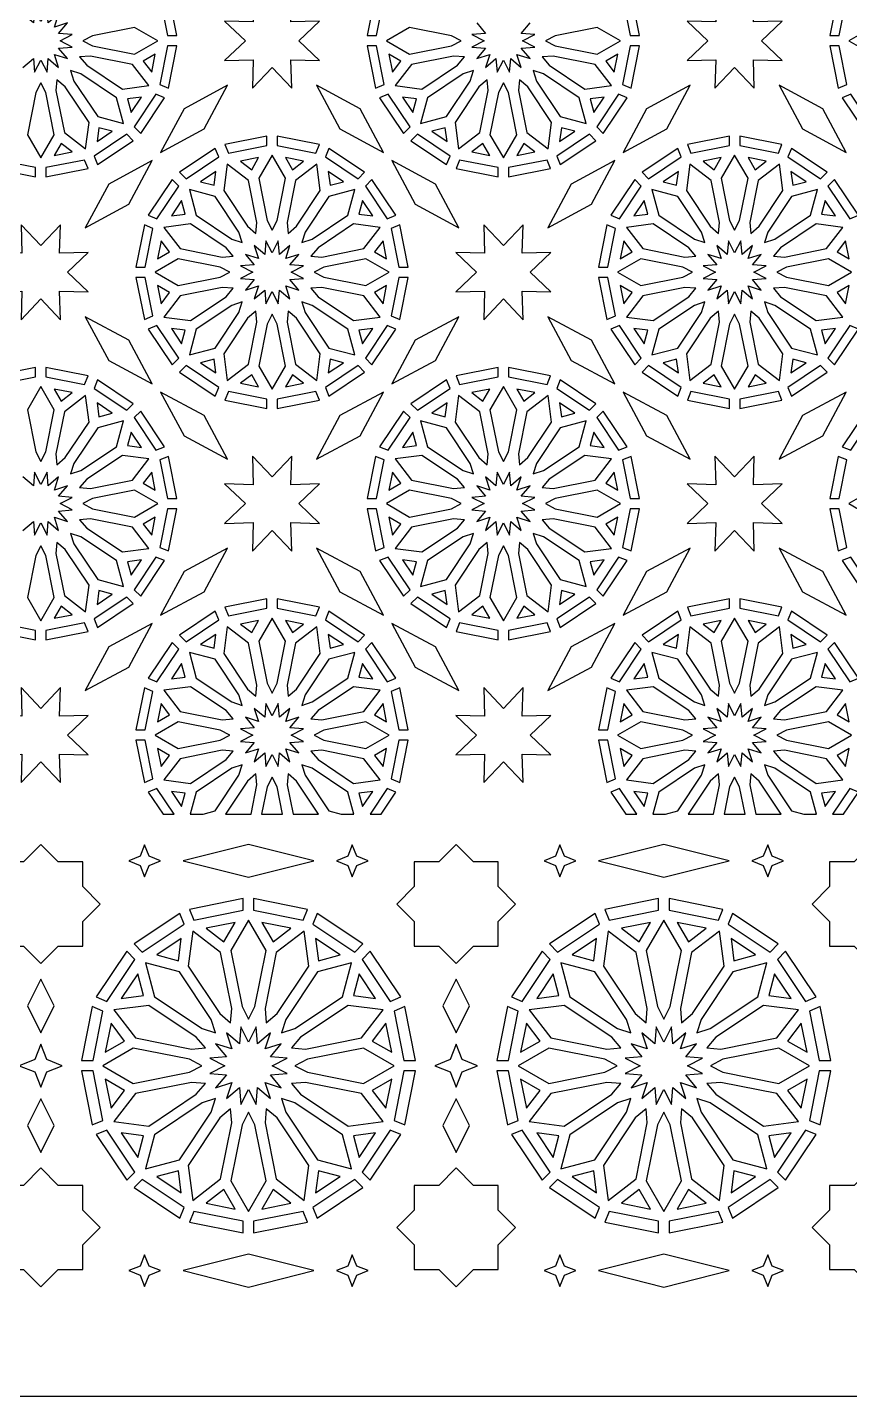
# Model space of a CAD drawing. Header units: millimetres. Extents: x 5 to 1085, y 1055 to 2435.
# Drawn here: x 541 to 789.9, y 1054.8 to 1469 of the extents above; entities that cross this region are included whole.
import ezdxf

# ---------------------------------------------------------------- set-up
doc = ezdxf.new("R2010")
doc.units = ezdxf.units.MM
doc.layers.add('CUT', color=1, linetype='CONTINUOUS')

msp = doc.modelspace()

# ---------------------------------------------------------------- linework, layer by layer
at = {"layer": 'CUT'}
for points in [[(1085.16, 2434.99), (1085.16, 1054.84), (5.01, 1054.84), (5.01, 2434.99)], [(586.276, 1466.49), (583.742, 1479.223), (581.143, 1478.145), (583.461, 1466.49)], [(621.036, 1450.548), (620.803, 1459.197), (629.452, 1458.964), (623.171, 1464.915), (629.452, 1470.866), (620.803, 1470.633), (621.036, 1479.282), (615.085, 1473.001), (609.134, 1479.282), (609.367, 1470.633), (600.718, 1470.866), (606.999, 1464.915), (600.718, 1458.964), (609.367, 1459.197), (609.134, 1450.548), (615.085, 1456.829)], [(646.709, 1466.49), (649.027, 1478.145), (646.428, 1479.223), (643.894, 1466.49)], [(726.276, 1466.49), (723.742, 1479.223), (721.143, 1478.145), (723.461, 1466.49)], [(761.036, 1450.548), (760.803, 1459.197), (769.452, 1458.964), (763.171, 1464.915), (769.452, 1470.866), (760.803, 1470.633), (761.036, 1479.282), (755.085, 1473.001), (749.134, 1479.282), (749.367, 1470.633), (740.718, 1470.866), (746.999, 1464.915), (740.718, 1458.964), (749.367, 1459.197), (749.134, 1450.548), (755.085, 1456.829)], [(786.709, 1466.49), (789.027, 1478.145), (786.428, 1479.223), (783.894, 1466.49)], [(557.816, 1464.915), (560.773, 1463.401), (573.485, 1460.872), (580.489, 1464.915), (573.485, 1468.958), (560.773, 1466.429)], [(672.354, 1464.915), (669.397, 1466.429), (656.685, 1468.958), (649.681, 1464.915), (656.685, 1460.872), (669.397, 1463.401)], [(697.816, 1464.915), (700.773, 1463.401), (713.485, 1460.872), (720.489, 1464.915), (713.485, 1468.958), (700.773, 1466.429)], [(812.354, 1464.915), (809.397, 1466.429), (796.685, 1468.958), (789.681, 1464.915), (796.685, 1460.872), (809.397, 1463.401)], [(583.742, 1450.607), (586.276, 1463.34), (583.461, 1463.34), (581.143, 1451.685)], [(649.027, 1451.685), (646.709, 1463.34), (643.894, 1463.34), (646.428, 1450.607)], [(723.742, 1450.607), (726.276, 1463.34), (723.461, 1463.34), (721.143, 1451.685)], [(789.027, 1451.685), (786.709, 1463.34), (783.894, 1463.34), (786.428, 1450.607)], [(558.998, 1457.513), (569.776, 1450.311), (577.793, 1451.366), (572.871, 1457.782), (560.158, 1460.311), (556.847, 1460.043)], [(579.754, 1460.853), (576.103, 1458.745), (578.67, 1455.4)], [(651.5, 1455.4), (654.067, 1458.745), (650.416, 1460.853)], [(673.323, 1460.043), (670.012, 1460.311), (657.299, 1457.782), (652.377, 1451.366), (660.394, 1450.311), (671.172, 1457.513)], [(698.998, 1457.513), (709.776, 1450.311), (717.793, 1451.366), (712.871, 1457.782), (700.158, 1460.311), (696.847, 1460.043)], [(719.754, 1460.853), (716.103, 1458.745), (718.67, 1455.4)], [(554.087, 1455.913), (555.107, 1452.751), (562.308, 1441.974), (570.119, 1439.881), (568.026, 1447.692), (557.249, 1454.893)], [(676.083, 1455.913), (672.921, 1454.893), (662.144, 1447.692), (660.051, 1439.881), (667.862, 1441.974), (675.063, 1452.751)], [(694.087, 1455.913), (695.107, 1452.751), (702.308, 1441.974), (710.119, 1439.881), (708.026, 1447.692), (697.249, 1454.893)], [(543.571, 1449.227), (541.042, 1436.515), (545.085, 1429.511), (549.128, 1436.515), (546.599, 1449.227), (545.085, 1452.184)], [(549.957, 1453.153), (549.689, 1449.842), (552.218, 1437.129), (558.634, 1432.207), (559.689, 1440.224), (552.487, 1451.002)], [(594.529, 1438.266), (601.634, 1451.464), (588.436, 1444.359), (581.331, 1431.161)], [(641.734, 1444.359), (628.536, 1451.464), (635.641, 1438.266), (648.839, 1431.161)], [(680.213, 1453.153), (677.683, 1451.002), (670.481, 1440.224), (671.536, 1432.207), (677.952, 1437.129), (680.481, 1449.842)], [(685.085, 1452.184), (683.571, 1449.227), (681.042, 1436.515), (685.085, 1429.511), (689.128, 1436.515), (686.599, 1449.227)], [(689.957, 1453.153), (689.689, 1449.842), (692.218, 1437.129), (698.634, 1432.207), (699.689, 1440.224), (692.487, 1451.002)], [(734.529, 1438.266), (741.634, 1451.464), (728.436, 1444.359), (721.331, 1431.161)], [(781.734, 1444.359), (768.536, 1451.464), (775.641, 1438.266), (788.839, 1431.161)], [(575.561, 1447.895), (571.381, 1447.345), (572.472, 1443.272)], [(575.324, 1436.903), (582.537, 1447.697), (579.937, 1448.774), (573.335, 1438.893)], [(647.633, 1447.697), (654.846, 1436.903), (656.835, 1438.893), (650.233, 1448.774)], [(657.698, 1443.272), (658.789, 1447.345), (654.609, 1447.895)], [(715.561, 1447.895), (711.381, 1447.345), (712.472, 1443.272)], [(715.324, 1436.903), (722.537, 1447.697), (719.937, 1448.774), (713.335, 1438.893)], [(787.633, 1447.697), (794.846, 1436.903), (796.835, 1438.893), (790.233, 1448.774)], [(566.728, 1437.528), (562.655, 1438.619), (562.105, 1434.439)], [(668.065, 1434.439), (667.515, 1438.619), (663.442, 1437.528)], [(706.728, 1437.528), (702.655, 1438.619), (702.105, 1434.439)], [(554.6, 1431.33), (551.255, 1433.897), (549.147, 1430.246)], [(562.303, 1427.463), (573.097, 1434.676), (571.107, 1436.665), (561.226, 1430.063)], [(601.855, 1430.973), (613.51, 1433.291), (613.51, 1436.106), (600.777, 1433.572)], [(616.66, 1433.291), (628.315, 1430.973), (629.393, 1433.572), (616.66, 1436.106)], [(657.073, 1434.676), (667.867, 1427.463), (668.944, 1430.063), (659.063, 1436.665)], [(681.023, 1430.246), (678.915, 1433.897), (675.57, 1431.33)], [(694.6, 1431.33), (691.255, 1433.897), (689.147, 1430.246)], [(702.303, 1427.463), (713.097, 1434.676), (711.107, 1436.665), (701.226, 1430.063)], [(741.855, 1430.973), (753.51, 1433.291), (753.51, 1436.106), (740.777, 1433.572)], [(756.66, 1433.291), (768.315, 1430.973), (769.393, 1433.572), (756.66, 1436.106)], [(543.51, 1426.539), (531.855, 1428.857), (530.777, 1426.258), (543.51, 1423.724)], [(546.66, 1423.724), (559.393, 1426.258), (558.315, 1428.857), (546.66, 1426.539)], [(589.063, 1423.165), (598.944, 1429.767), (597.867, 1432.367), (587.073, 1425.154)], [(608.915, 1425.933), (611.023, 1429.584), (605.57, 1428.5)], [(615.085, 1407.646), (616.599, 1410.603), (619.128, 1423.315), (615.085, 1430.319), (611.042, 1423.315), (613.571, 1410.603)], [(621.255, 1425.933), (624.6, 1428.5), (619.147, 1429.584)], [(643.097, 1425.154), (632.303, 1432.367), (631.226, 1429.767), (641.107, 1423.165)], [(670.777, 1426.258), (683.51, 1423.724), (683.51, 1426.539), (671.855, 1428.857)], [(686.66, 1423.724), (699.393, 1426.258), (698.315, 1428.857), (686.66, 1426.539)], [(729.063, 1423.165), (738.944, 1429.767), (737.867, 1432.367), (727.073, 1425.154)], [(748.915, 1425.933), (751.023, 1429.584), (745.57, 1428.5)], [(755.085, 1407.646), (756.599, 1410.603), (759.128, 1423.315), (755.085, 1430.319), (751.042, 1423.315), (753.571, 1410.603)], [(761.255, 1425.933), (764.6, 1428.5), (759.147, 1429.584)], [(783.097, 1425.154), (772.303, 1432.367), (771.226, 1429.767), (781.107, 1423.165)], [(565.641, 1421.564), (558.536, 1408.366), (571.734, 1415.471), (578.839, 1428.669)], [(593.442, 1422.302), (597.515, 1421.211), (598.065, 1425.391)], [(610.213, 1406.677), (610.481, 1409.988), (607.952, 1422.701), (601.536, 1427.623), (600.481, 1419.606), (607.683, 1408.828)], [(619.957, 1406.677), (622.487, 1408.828), (629.689, 1419.606), (628.634, 1427.623), (622.218, 1422.701), (619.689, 1409.988)], [(632.655, 1421.211), (636.728, 1422.302), (632.105, 1425.391)], [(658.436, 1415.471), (671.634, 1408.366), (664.529, 1421.564), (651.331, 1428.669)], [(705.641, 1421.564), (698.536, 1408.366), (711.734, 1415.471), (718.839, 1428.669)], [(733.442, 1422.302), (737.515, 1421.211), (738.065, 1425.391)], [(750.213, 1406.677), (750.481, 1409.988), (747.952, 1422.701), (741.536, 1427.623), (740.481, 1419.606), (747.683, 1408.828)], [(759.957, 1406.677), (762.487, 1408.828), (769.689, 1419.606), (768.634, 1427.623), (762.218, 1422.701), (759.689, 1409.988)], [(772.655, 1421.211), (776.728, 1422.302), (772.105, 1425.391)], [(580.233, 1411.056), (586.835, 1420.937), (584.846, 1422.927), (577.633, 1412.133)], [(652.537, 1412.133), (645.324, 1422.927), (643.335, 1420.937), (649.937, 1411.056)], [(720.233, 1411.056), (726.835, 1420.937), (724.846, 1422.927), (717.633, 1412.133)], [(792.537, 1412.133), (785.324, 1422.927), (783.335, 1420.937), (789.937, 1411.056)], [(584.609, 1411.935), (588.789, 1412.485), (587.698, 1416.558)], [(606.083, 1403.917), (605.063, 1407.079), (597.862, 1417.856), (590.051, 1419.949), (592.144, 1412.138), (602.921, 1404.937)], [(624.087, 1403.917), (627.249, 1404.937), (638.026, 1412.138), (640.119, 1419.949), (632.308, 1417.856), (625.107, 1407.079)], [(641.381, 1412.485), (645.561, 1411.935), (642.472, 1416.558)], [(724.609, 1411.935), (728.789, 1412.485), (727.698, 1416.558)], [(746.083, 1403.917), (745.063, 1407.079), (737.862, 1417.856), (730.051, 1419.949), (732.144, 1412.138), (742.921, 1404.937)], [(764.087, 1403.917), (767.249, 1404.937), (778.026, 1412.138), (780.119, 1419.949), (772.308, 1417.856), (765.107, 1407.079)], [(781.381, 1412.485), (785.561, 1411.935), (782.472, 1416.558)], [(545.085, 1386.829), (551.036, 1380.548), (550.803, 1389.197), (559.452, 1388.964), (553.171, 1394.915), (559.452, 1400.866), (550.803, 1400.633), (551.036, 1409.282), (545.085, 1403.001), (539.134, 1409.282), (539.367, 1400.633), (530.718, 1400.866), (536.999, 1394.915), (530.718, 1388.964), (539.367, 1389.197), (539.134, 1380.548)], [(576.709, 1396.49), (579.027, 1408.145), (576.428, 1409.223), (573.894, 1396.49)], [(603.323, 1399.787), (601.172, 1402.317), (590.394, 1409.519), (582.377, 1408.464), (587.299, 1402.048), (600.012, 1399.519)], [(626.847, 1399.787), (630.158, 1399.519), (642.871, 1402.048), (647.793, 1408.464), (639.776, 1409.519), (628.998, 1402.317)], [(656.276, 1396.49), (653.742, 1409.223), (651.143, 1408.145), (653.461, 1396.49)], [(691.036, 1380.548), (690.803, 1389.197), (699.452, 1388.964), (693.171, 1394.915), (699.452, 1400.866), (690.803, 1400.633), (691.036, 1409.282), (685.085, 1403.001), (679.134, 1409.282), (679.367, 1400.633), (670.718, 1400.866), (676.999, 1394.915), (670.718, 1388.964), (679.367, 1389.197), (679.134, 1380.548), (685.085, 1386.829)], [(716.709, 1396.49), (719.027, 1408.145), (716.428, 1409.223), (713.894, 1396.49)], [(743.323, 1399.787), (741.172, 1402.317), (730.394, 1409.519), (722.377, 1408.464), (727.299, 1402.048), (740.012, 1399.519)], [(766.847, 1399.787), (770.158, 1399.519), (782.871, 1402.048), (787.793, 1408.464), (779.776, 1409.519), (768.998, 1402.317)], [(580.416, 1398.977), (584.067, 1401.085), (581.5, 1404.43)], [(616.978, 1385.397), (617.313, 1389.535), (620.477, 1386.846), (619.203, 1390.797), (623.154, 1389.523), (620.465, 1392.687), (624.603, 1393.022), (620.909, 1394.915), (624.603, 1396.808), (620.465, 1397.143), (623.154, 1400.307), (619.203, 1399.033), (620.477, 1402.984), (617.313, 1400.295), (616.978, 1404.433), (615.085, 1400.739), (613.192, 1404.433), (612.857, 1400.295), (609.693, 1402.984), (610.967, 1399.033), (607.016, 1400.307), (609.705, 1397.143), (605.567, 1396.808), (609.261, 1394.915), (605.567, 1393.022), (609.705, 1392.687), (607.016, 1389.523), (610.967, 1390.797), (609.693, 1386.846), (612.857, 1389.535), (613.192, 1385.397), (615.085, 1389.091)], [(646.103, 1401.085), (649.754, 1398.977), (648.67, 1404.43)], [(720.416, 1398.977), (724.067, 1401.085), (721.5, 1404.43)], [(756.978, 1385.397), (757.313, 1389.535), (760.477, 1386.846), (759.203, 1390.797), (763.154, 1389.523), (760.465, 1392.687), (764.603, 1393.022), (760.909, 1394.915), (764.603, 1396.808), (760.465, 1397.143), (763.154, 1400.307), (759.203, 1399.033), (760.477, 1402.984), (757.313, 1400.295), (756.978, 1404.433), (755.085, 1400.739), (753.192, 1404.433), (752.857, 1400.295), (749.693, 1402.984), (750.967, 1399.033), (747.016, 1400.307), (749.705, 1397.143), (745.567, 1396.808), (749.261, 1394.915), (745.567, 1393.022), (749.705, 1392.687), (747.016, 1389.523), (750.967, 1390.797), (749.693, 1386.846), (752.857, 1389.535), (753.192, 1385.397), (755.085, 1389.091)], [(786.103, 1401.085), (789.754, 1398.977), (788.67, 1404.43)], [(602.354, 1394.915), (599.397, 1396.429), (586.685, 1398.958), (579.681, 1394.915), (586.685, 1390.872), (599.397, 1393.401)], [(627.816, 1394.915), (630.773, 1393.401), (643.485, 1390.872), (650.489, 1394.915), (643.485, 1398.958), (630.773, 1396.429)], [(742.354, 1394.915), (739.397, 1396.429), (726.685, 1398.958), (719.681, 1394.915), (726.685, 1390.872), (739.397, 1393.401)], [(767.816, 1394.915), (770.773, 1393.401), (783.485, 1390.872), (790.489, 1394.915), (783.485, 1398.958), (770.773, 1396.429)], [(579.027, 1381.685), (576.709, 1393.34), (573.894, 1393.34), (576.428, 1380.607)], [(653.742, 1380.607), (656.276, 1393.34), (653.461, 1393.34), (651.143, 1381.685)], [(719.027, 1381.685), (716.709, 1393.34), (713.894, 1393.34), (716.428, 1380.607)], [(581.5, 1385.4), (584.067, 1388.745), (580.416, 1390.853)], [(603.323, 1390.043), (600.012, 1390.311), (587.299, 1387.782), (582.377, 1381.366), (590.394, 1380.311), (601.172, 1387.513)], [(628.998, 1387.513), (639.776, 1380.311), (647.793, 1381.366), (642.871, 1387.782), (630.158, 1390.311), (626.847, 1390.043)], [(649.754, 1390.853), (646.103, 1388.745), (648.67, 1385.4)], [(721.5, 1385.4), (724.067, 1388.745), (720.416, 1390.853)], [(743.323, 1390.043), (740.012, 1390.311), (727.299, 1387.782), (722.377, 1381.366), (730.394, 1380.311), (741.172, 1387.513)], [(768.998, 1387.513), (779.776, 1380.311), (787.793, 1381.366), (782.871, 1387.782), (770.158, 1390.311), (766.847, 1390.043)], [(789.754, 1390.853), (786.103, 1388.745), (788.67, 1385.4)], [(606.083, 1385.913), (602.921, 1384.893), (592.144, 1377.692), (590.051, 1369.881), (597.862, 1371.974), (605.063, 1382.751)], [(624.087, 1385.913), (625.107, 1382.751), (632.308, 1371.974), (640.119, 1369.881), (638.026, 1377.692), (627.249, 1384.893)], [(746.083, 1385.913), (742.921, 1384.893), (732.144, 1377.692), (730.051, 1369.881), (737.862, 1371.974), (745.063, 1382.751)], [(764.087, 1385.913), (765.107, 1382.751), (772.308, 1371.974), (780.119, 1369.881), (778.026, 1377.692), (767.249, 1384.893)], [(571.734, 1374.359), (558.536, 1381.464), (565.641, 1368.266), (578.839, 1361.161)], [(610.213, 1383.153), (607.683, 1381.002), (600.481, 1370.224), (601.536, 1362.207), (607.952, 1367.129), (610.481, 1379.842)], [(615.085, 1382.184), (613.571, 1379.227), (611.042, 1366.515), (615.085, 1359.511), (619.128, 1366.515), (616.599, 1379.227)], [(619.957, 1383.153), (619.689, 1379.842), (622.218, 1367.129), (628.634, 1362.207), (629.689, 1370.224), (622.487, 1381.002)], [(664.529, 1368.266), (671.634, 1381.464), (658.436, 1374.359), (651.331, 1361.161)], [(711.734, 1374.359), (698.536, 1381.464), (705.641, 1368.266), (718.839, 1361.161)], [(750.213, 1383.153), (747.683, 1381.002), (740.481, 1370.224), (741.536, 1362.207), (747.952, 1367.129), (750.481, 1379.842)], [(755.085, 1382.184), (753.571, 1379.227), (751.042, 1366.515), (755.085, 1359.511), (759.128, 1366.515), (756.599, 1379.227)], [(759.957, 1383.153), (759.689, 1379.842), (762.218, 1367.129), (768.634, 1362.207), (769.689, 1370.224), (762.487, 1381.002)], [(577.633, 1377.697), (584.846, 1366.903), (586.835, 1368.893), (580.233, 1378.774)], [(587.698, 1373.272), (588.789, 1377.345), (584.609, 1377.895)], [(645.561, 1377.895), (641.381, 1377.345), (642.472, 1373.272)], [(645.324, 1366.903), (652.537, 1377.697), (649.937, 1378.774), (643.335, 1368.893)], [(717.633, 1377.697), (724.846, 1366.903), (726.835, 1368.893), (720.233, 1378.774)], [(727.698, 1373.272), (728.789, 1377.345), (724.609, 1377.895)], [(785.561, 1377.895), (781.381, 1377.345), (782.472, 1373.272)], [(785.324, 1366.903), (792.537, 1377.697), (789.937, 1378.774), (783.335, 1368.893)], [(587.073, 1364.676), (597.867, 1357.463), (598.944, 1360.063), (589.063, 1366.665)], [(598.065, 1364.439), (597.515, 1368.619), (593.442, 1367.528)], [(632.303, 1357.463), (643.097, 1364.676), (641.107, 1366.665), (631.226, 1360.063)], [(636.728, 1367.528), (632.655, 1368.619), (632.105, 1364.439)], [(727.073, 1364.676), (737.867, 1357.463), (738.944, 1360.063), (729.063, 1366.665)], [(738.065, 1364.439), (737.515, 1368.619), (733.442, 1367.528)], [(772.303, 1357.463), (783.097, 1364.676), (781.107, 1366.665), (771.226, 1360.063)], [(776.728, 1367.528), (772.655, 1368.619), (772.105, 1364.439)], [(543.51, 1366.106), (530.777, 1363.572), (531.855, 1360.973), (543.51, 1363.291)], [(546.66, 1363.291), (558.315, 1360.973), (559.393, 1363.572), (546.66, 1366.106)], [(611.023, 1360.246), (608.915, 1363.897), (605.57, 1361.33)], [(624.6, 1361.33), (621.255, 1363.897), (619.147, 1360.246)], [(671.855, 1360.973), (683.51, 1363.291), (683.51, 1366.106), (670.777, 1363.572)], [(686.66, 1363.291), (698.315, 1360.973), (699.393, 1363.572), (686.66, 1366.106)], [(751.023, 1360.246), (748.915, 1363.897), (745.57, 1361.33)], [(764.6, 1361.33), (761.255, 1363.897), (759.147, 1360.246)], [(546.599, 1340.603), (549.128, 1353.315), (545.085, 1360.319), (541.042, 1353.315), (543.571, 1340.603), (545.085, 1337.646)], [(551.255, 1355.933), (554.6, 1358.5), (549.147, 1359.584)], [(573.097, 1355.154), (562.303, 1362.367), (561.226, 1359.767), (571.107, 1353.165)], [(588.436, 1345.471), (601.634, 1338.366), (594.529, 1351.564), (581.331, 1358.669)], [(600.777, 1356.258), (613.51, 1353.724), (613.51, 1356.539), (601.855, 1358.857)], [(616.66, 1353.724), (629.393, 1356.258), (628.315, 1358.857), (616.66, 1356.539)], [(635.641, 1351.564), (628.536, 1338.366), (641.734, 1345.471), (648.839, 1358.669)], [(659.063, 1353.165), (668.944, 1359.767), (667.867, 1362.367), (657.073, 1355.154)], [(678.915, 1355.933), (681.023, 1359.584), (675.57, 1358.5)], [(685.085, 1337.646), (686.599, 1340.603), (689.128, 1353.315), (685.085, 1360.319), (681.042, 1353.315), (683.571, 1340.603)], [(691.255, 1355.933), (694.6, 1358.5), (689.147, 1359.584)], [(713.097, 1355.154), (702.303, 1362.367), (701.226, 1359.767), (711.107, 1353.165)], [(728.436, 1345.471), (741.634, 1338.366), (734.529, 1351.564), (721.331, 1358.669)], [(740.777, 1356.258), (753.51, 1353.724), (753.51, 1356.539), (741.855, 1358.857)], [(756.66, 1353.724), (769.393, 1356.258), (768.315, 1358.857), (756.66, 1356.539)], [(775.641, 1351.564), (768.536, 1338.366), (781.734, 1345.471), (788.839, 1358.669)], [(549.957, 1336.677), (552.487, 1338.828), (559.689, 1349.606), (558.634, 1357.623), (552.218, 1352.701), (549.689, 1339.988)], [(562.655, 1351.211), (566.728, 1352.302), (562.105, 1355.391)], [(663.442, 1352.302), (667.515, 1351.211), (668.065, 1355.391)], [(680.213, 1336.677), (680.481, 1339.988), (677.952, 1352.701), (671.536, 1357.623), (670.481, 1349.606), (677.683, 1338.828)], [(689.957, 1336.677), (692.487, 1338.828), (699.689, 1349.606), (698.634, 1357.623), (692.218, 1352.701), (689.689, 1339.988)], [(702.655, 1351.211), (706.728, 1352.302), (702.105, 1355.391)], [(582.537, 1342.133), (575.324, 1352.927), (573.335, 1350.937), (579.937, 1341.056)], [(650.233, 1341.056), (656.835, 1350.937), (654.846, 1352.927), (647.633, 1342.133)], [(722.537, 1342.133), (715.324, 1352.927), (713.335, 1350.937), (719.937, 1341.056)], [(790.233, 1341.056), (796.835, 1350.937), (794.846, 1352.927), (787.633, 1342.133)], [(554.087, 1333.917), (557.249, 1334.937), (568.026, 1342.138), (570.119, 1349.949), (562.308, 1347.856), (555.107, 1337.079)], [(571.381, 1342.485), (575.561, 1341.935), (572.472, 1346.558)], [(654.609, 1341.935), (658.789, 1342.485), (657.698, 1346.558)], [(676.083, 1333.917), (675.063, 1337.079), (667.862, 1347.856), (660.051, 1349.949), (662.144, 1342.138), (672.921, 1334.937)], [(694.087, 1333.917), (697.249, 1334.937), (708.026, 1342.138), (710.119, 1349.949), (702.308, 1347.856), (695.107, 1337.079)], [(711.381, 1342.485), (715.561, 1341.935), (712.472, 1346.558)], [(556.847, 1329.787), (560.158, 1329.519), (572.871, 1332.048), (577.793, 1338.464), (569.776, 1339.519), (558.998, 1332.317)], [(586.276, 1326.49), (583.742, 1339.223), (581.143, 1338.145), (583.461, 1326.49)], [(621.036, 1310.548), (620.803, 1319.197), (629.452, 1318.964), (623.171, 1324.915), (629.452, 1330.866), (620.803, 1330.633), (621.036, 1339.282), (615.085, 1333.001), (609.134, 1339.282), (609.367, 1330.633), (600.718, 1330.866), (606.999, 1324.915), (600.718, 1318.964), (609.367, 1319.197), (609.134, 1310.548), (615.085, 1316.829)], [(646.709, 1326.49), (649.027, 1338.145), (646.428, 1339.223), (643.894, 1326.49)], [(673.323, 1329.787), (671.172, 1332.317), (660.394, 1339.519), (652.377, 1338.464), (657.299, 1332.048), (670.012, 1329.519)], [(696.847, 1329.787), (700.158, 1329.519), (712.871, 1332.048), (717.793, 1338.464), (709.776, 1339.519), (698.998, 1332.317)], [(726.276, 1326.49), (723.742, 1339.223), (721.143, 1338.145), (723.461, 1326.49)], [(761.036, 1310.548), (760.803, 1319.197), (769.452, 1318.964), (763.171, 1324.915), (769.452, 1330.866), (760.803, 1330.633), (761.036, 1339.282), (755.085, 1333.001), (749.134, 1339.282), (749.367, 1330.633), (740.718, 1330.866), (746.999, 1324.915), (740.718, 1318.964), (749.367, 1319.197), (749.134, 1310.548), (755.085, 1316.829)], [(786.709, 1326.49), (789.027, 1338.145), (786.428, 1339.223), (783.894, 1326.49)], [(576.103, 1331.085), (579.754, 1328.977), (578.67, 1334.43)], [(650.416, 1328.977), (654.067, 1331.085), (651.5, 1334.43)], [(686.978, 1315.397), (687.313, 1319.535), (690.477, 1316.846), (689.203, 1320.797), (693.154, 1319.523), (690.465, 1322.687), (694.603, 1323.022), (690.909, 1324.915), (694.603, 1326.808), (690.465, 1327.143), (693.154, 1330.307), (689.203, 1329.033), (690.477, 1332.984), (687.313, 1330.295), (686.978, 1334.433), (685.085, 1330.739), (683.192, 1334.433), (682.857, 1330.295), (679.693, 1332.984), (680.967, 1329.033), (677.016, 1330.307), (679.705, 1327.143), (675.567, 1326.808), (679.261, 1324.915), (675.567, 1323.022), (679.705, 1322.687), (677.016, 1319.523), (680.967, 1320.797), (679.693, 1316.846), (682.857, 1319.535), (683.192, 1315.397), (685.085, 1319.091)], [(716.103, 1331.085), (719.754, 1328.977), (718.67, 1334.43)], [(557.816, 1324.915), (560.773, 1323.401), (573.485, 1320.872), (580.489, 1324.915), (573.485, 1328.958), (560.773, 1326.429)], [(672.354, 1324.915), (669.397, 1326.429), (656.685, 1328.958), (649.681, 1324.915), (656.685, 1320.872), (669.397, 1323.401)], [(697.816, 1324.915), (700.773, 1323.401), (713.485, 1320.872), (720.489, 1324.915), (713.485, 1328.958), (700.773, 1326.429)], [(812.354, 1324.915), (809.397, 1326.429), (796.685, 1328.958), (789.681, 1324.915), (796.685, 1320.872), (809.397, 1323.401)], [(583.742, 1310.607), (586.276, 1323.34), (583.461, 1323.34), (581.143, 1311.685)], [(649.027, 1311.685), (646.709, 1323.34), (643.894, 1323.34), (646.428, 1310.607)], [(723.742, 1310.607), (726.276, 1323.34), (723.461, 1323.34), (721.143, 1311.685)], [(789.027, 1311.685), (786.709, 1323.34), (783.894, 1323.34), (786.428, 1310.607)], [(558.998, 1317.513), (569.776, 1310.311), (577.793, 1311.366), (572.871, 1317.782), (560.158, 1320.311), (556.847, 1320.043)], [(579.754, 1320.853), (576.103, 1318.745), (578.67, 1315.4)], [(651.5, 1315.4), (654.067, 1318.745), (650.416, 1320.853)], [(673.323, 1320.043), (670.012, 1320.311), (657.299, 1317.782), (652.377, 1311.366), (660.394, 1310.311), (671.172, 1317.513)], [(698.998, 1317.513), (709.776, 1310.311), (717.793, 1311.366), (712.871, 1317.782), (700.158, 1320.311), (696.847, 1320.043)], [(719.754, 1320.853), (716.103, 1318.745), (718.67, 1315.4)], [(549.957, 1313.153), (549.689, 1309.842), (552.218, 1297.129), (558.634, 1292.207), (559.689, 1300.224), (552.487, 1311.002)], [(554.087, 1315.913), (555.107, 1312.751), (562.308, 1301.974), (570.119, 1299.881), (568.026, 1307.692), (557.249, 1314.893)], [(676.083, 1315.913), (672.921, 1314.893), (662.144, 1307.692), (660.051, 1299.881), (667.862, 1301.974), (675.063, 1312.751)], [(680.213, 1313.153), (677.683, 1311.002), (670.481, 1300.224), (671.536, 1292.207), (677.952, 1297.129), (680.481, 1309.842)], [(689.957, 1313.153), (689.689, 1309.842), (692.218, 1297.129), (698.634, 1292.207), (699.689, 1300.224), (692.487, 1311.002)], [(694.087, 1315.913), (695.107, 1312.751), (702.308, 1301.974), (710.119, 1299.881), (708.026, 1307.692), (697.249, 1314.893)], [(543.571, 1309.227), (541.042, 1296.515), (545.085, 1289.511), (549.128, 1296.515), (546.599, 1309.227), (545.085, 1312.184)], [(575.324, 1296.903), (582.537, 1307.697), (579.937, 1308.774), (573.335, 1298.893)], [(594.529, 1298.266), (601.634, 1311.464), (588.436, 1304.359), (581.331, 1291.161)], [(641.734, 1304.359), (628.536, 1311.464), (635.641, 1298.266), (648.839, 1291.161)], [(647.633, 1307.697), (654.846, 1296.903), (656.835, 1298.893), (650.233, 1308.774)], [(685.085, 1312.184), (683.571, 1309.227), (681.042, 1296.515), (685.085, 1289.511), (689.128, 1296.515), (686.599, 1309.227)], [(715.324, 1296.903), (722.537, 1307.697), (719.937, 1308.774), (713.335, 1298.893)], [(734.529, 1298.266), (741.634, 1311.464), (728.436, 1304.359), (721.331, 1291.161)], [(781.734, 1304.359), (768.536, 1311.464), (775.641, 1298.266), (788.839, 1291.161)], [(787.633, 1307.697), (794.846, 1296.903), (796.835, 1298.893), (790.233, 1308.774)], [(575.561, 1307.895), (571.381, 1307.345), (572.472, 1303.272)], [(657.698, 1303.272), (658.789, 1307.345), (654.609, 1307.895)], [(715.561, 1307.895), (711.381, 1307.345), (712.472, 1303.272)], [(562.303, 1287.463), (573.097, 1294.676), (571.107, 1296.665), (561.226, 1290.063)], [(566.728, 1297.528), (562.655, 1298.619), (562.105, 1294.439)], [(657.073, 1294.676), (667.867, 1287.463), (668.944, 1290.063), (659.063, 1296.665)], [(668.065, 1294.439), (667.515, 1298.619), (663.442, 1297.528)], [(702.303, 1287.463), (713.097, 1294.676), (711.107, 1296.665), (701.226, 1290.063)], [(706.728, 1297.528), (702.655, 1298.619), (702.105, 1294.439)], [(554.6, 1291.33), (551.255, 1293.897), (549.147, 1290.246)], [(589.063, 1283.165), (598.944, 1289.767), (597.867, 1292.367), (587.073, 1285.154)], [(601.855, 1290.973), (613.51, 1293.291), (613.51, 1296.106), (600.777, 1293.572)], [(616.66, 1293.291), (628.315, 1290.973), (629.393, 1293.572), (616.66, 1296.106)], [(643.097, 1285.154), (632.303, 1292.367), (631.226, 1289.767), (641.107, 1283.165)], [(681.023, 1290.246), (678.915, 1293.897), (675.57, 1291.33)], [(694.6, 1291.33), (691.255, 1293.897), (689.147, 1290.246)], [(729.063, 1283.165), (738.944, 1289.767), (737.867, 1292.367), (727.073, 1285.154)], [(741.855, 1290.973), (753.51, 1293.291), (753.51, 1296.106), (740.777, 1293.572)], [(756.66, 1293.291), (768.315, 1290.973), (769.393, 1293.572), (756.66, 1296.106)], [(783.097, 1285.154), (772.303, 1292.367), (771.226, 1289.767), (781.107, 1283.165)], [(543.51, 1286.539), (531.855, 1288.857), (530.777, 1286.258), (543.51, 1283.724)], [(546.66, 1283.724), (559.393, 1286.258), (558.315, 1288.857), (546.66, 1286.539)], [(565.641, 1281.564), (558.536, 1268.366), (571.734, 1275.471), (578.839, 1288.669)], [(608.915, 1285.933), (611.023, 1289.584), (605.57, 1288.5)], [(615.085, 1267.646), (616.599, 1270.603), (619.128, 1283.315), (615.085, 1290.319), (611.042, 1283.315), (613.571, 1270.603)], [(621.255, 1285.933), (624.6, 1288.5), (619.147, 1289.584)], [(658.436, 1275.471), (671.634, 1268.366), (664.529, 1281.564), (651.331, 1288.669)], [(670.777, 1286.258), (683.51, 1283.724), (683.51, 1286.539), (671.855, 1288.857)], [(686.66, 1283.724), (699.393, 1286.258), (698.315, 1288.857), (686.66, 1286.539)], [(705.641, 1281.564), (698.536, 1268.366), (711.734, 1275.471), (718.839, 1288.669)], [(748.915, 1285.933), (751.023, 1289.584), (745.57, 1288.5)], [(755.085, 1267.646), (756.599, 1270.603), (759.128, 1283.315), (755.085, 1290.319), (751.042, 1283.315), (753.571, 1270.603)], [(761.255, 1285.933), (764.6, 1288.5), (759.147, 1289.584)], [(593.442, 1282.302), (597.515, 1281.211), (598.065, 1285.391)], [(610.213, 1266.677), (610.481, 1269.988), (607.952, 1282.701), (601.536, 1287.623), (600.481, 1279.606), (607.683, 1268.828)], [(619.957, 1266.677), (622.487, 1268.828), (629.689, 1279.606), (628.634, 1287.623), (622.218, 1282.701), (619.689, 1269.988)], [(632.655, 1281.211), (636.728, 1282.302), (632.105, 1285.391)], [(733.442, 1282.302), (737.515, 1281.211), (738.065, 1285.391)], [(750.213, 1266.677), (750.481, 1269.988), (747.952, 1282.701), (741.536, 1287.623), (740.481, 1279.606), (747.683, 1268.828)], [(759.957, 1266.677), (762.487, 1268.828), (769.689, 1279.606), (768.634, 1287.623), (762.218, 1282.701), (759.689, 1269.988)], [(772.655, 1281.211), (776.728, 1282.302), (772.105, 1285.391)], [(580.233, 1271.056), (586.835, 1280.937), (584.846, 1282.927), (577.633, 1272.133)], [(606.083, 1263.917), (605.063, 1267.079), (597.862, 1277.856), (590.051, 1279.949), (592.144, 1272.138), (602.921, 1264.937)], [(624.087, 1263.917), (627.249, 1264.937), (638.026, 1272.138), (640.119, 1279.949), (632.308, 1277.856), (625.107, 1267.079)], [(652.537, 1272.133), (645.324, 1282.927), (643.335, 1280.937), (649.937, 1271.056)], [(720.233, 1271.056), (726.835, 1280.937), (724.846, 1282.927), (717.633, 1272.133)], [(746.083, 1263.917), (745.063, 1267.079), (737.862, 1277.856), (730.051, 1279.949), (732.144, 1272.138), (742.921, 1264.937)], [(764.087, 1263.917), (767.249, 1264.937), (778.026, 1272.138), (780.119, 1279.949), (772.308, 1277.856), (765.107, 1267.079)], [(792.537, 1272.133), (785.324, 1282.927), (783.335, 1280.937), (789.937, 1271.056)], [(584.609, 1271.935), (588.789, 1272.485), (587.698, 1276.558)], [(641.381, 1272.485), (645.561, 1271.935), (642.472, 1276.558)], [(724.609, 1271.935), (728.789, 1272.485), (727.698, 1276.558)], [(781.381, 1272.485), (785.561, 1271.935), (782.472, 1276.558)], [(545.085, 1246.829), (551.036, 1240.548), (550.803, 1249.197), (559.452, 1248.964), (553.171, 1254.915), (559.452, 1260.866), (550.803, 1260.633), (551.036, 1269.282), (545.085, 1263.001), (539.134, 1269.282), (539.367, 1260.633), (530.718, 1260.866), (536.999, 1254.915), (530.718, 1248.964), (539.367, 1249.197), (539.134, 1240.548)], [(576.709, 1256.49), (579.027, 1268.145), (576.428, 1269.223), (573.894, 1256.49)], [(603.323, 1259.787), (601.172, 1262.317), (590.394, 1269.519), (582.377, 1268.464), (587.299, 1262.048), (600.012, 1259.519)], [(626.847, 1259.787), (630.158, 1259.519), (642.871, 1262.048), (647.793, 1268.464), (639.776, 1269.519), (628.998, 1262.317)], [(656.276, 1256.49), (653.742, 1269.223), (651.143, 1268.145), (653.461, 1256.49)], [(691.036, 1240.548), (690.803, 1249.197), (699.452, 1248.964), (693.171, 1254.915), (699.452, 1260.866), (690.803, 1260.633), (691.036, 1269.282), (685.085, 1263.001), (679.134, 1269.282), (679.367, 1260.633), (670.718, 1260.866), (676.999, 1254.915), (670.718, 1248.964), (679.367, 1249.197), (679.134, 1240.548), (685.085, 1246.829)], [(716.709, 1256.49), (719.027, 1268.145), (716.428, 1269.223), (713.894, 1256.49)], [(743.323, 1259.787), (741.172, 1262.317), (730.394, 1269.519), (722.377, 1268.464), (727.299, 1262.048), (740.012, 1259.519)], [(766.847, 1259.787), (770.158, 1259.519), (782.871, 1262.048), (787.793, 1268.464), (779.776, 1269.519), (768.998, 1262.317)], [(580.416, 1258.977), (584.067, 1261.085), (581.5, 1264.43)], [(616.978, 1245.397), (617.313, 1249.535), (620.477, 1246.846), (619.203, 1250.797), (623.154, 1249.523), (620.465, 1252.687), (624.603, 1253.022), (620.909, 1254.915), (624.603, 1256.808), (620.465, 1257.143), (623.154, 1260.307), (619.203, 1259.033), (620.477, 1262.984), (617.313, 1260.295), (616.978, 1264.433), (615.085, 1260.739), (613.192, 1264.433), (612.857, 1260.295), (609.693, 1262.984), (610.967, 1259.033), (607.016, 1260.307), (609.705, 1257.143), (605.567, 1256.808), (609.261, 1254.915), (605.567, 1253.022), (609.705, 1252.687), (607.016, 1249.523), (610.967, 1250.797), (609.693, 1246.846), (612.857, 1249.535), (613.192, 1245.397), (615.085, 1249.091)], [(646.103, 1261.085), (649.754, 1258.977), (648.67, 1264.43)], [(720.416, 1258.977), (724.067, 1261.085), (721.5, 1264.43)], [(756.978, 1245.397), (757.313, 1249.535), (760.477, 1246.846), (759.203, 1250.797), (763.154, 1249.523), (760.465, 1252.687), (764.603, 1253.022), (760.909, 1254.915), (764.603, 1256.808), (760.465, 1257.143), (763.154, 1260.307), (759.203, 1259.033), (760.477, 1262.984), (757.313, 1260.295), (756.978, 1264.433), (755.085, 1260.739), (753.192, 1264.433), (752.857, 1260.295), (749.693, 1262.984), (750.967, 1259.033), (747.016, 1260.307), (749.705, 1257.143), (745.567, 1256.808), (749.261, 1254.915), (745.567, 1253.022), (749.705, 1252.687), (747.016, 1249.523), (750.967, 1250.797), (749.693, 1246.846), (752.857, 1249.535), (753.192, 1245.397), (755.085, 1249.091)], [(786.103, 1261.085), (789.754, 1258.977), (788.67, 1264.43)], [(602.354, 1254.915), (599.397, 1256.429), (586.685, 1258.958), (579.681, 1254.915), (586.685, 1250.872), (599.397, 1253.401)], [(627.816, 1254.915), (630.773, 1253.401), (643.485, 1250.872), (650.489, 1254.915), (643.485, 1258.958), (630.773, 1256.429)], [(742.354, 1254.915), (739.397, 1256.429), (726.685, 1258.958), (719.681, 1254.915), (726.685, 1250.872), (739.397, 1253.401)], [(767.816, 1254.915), (770.773, 1253.401), (783.485, 1250.872), (790.489, 1254.915), (783.485, 1258.958), (770.773, 1256.429)], [(579.027, 1241.685), (576.709, 1253.34), (573.894, 1253.34), (576.428, 1240.607)], [(581.5, 1245.4), (584.067, 1248.745), (580.416, 1250.853)], [(649.754, 1250.853), (646.103, 1248.745), (648.67, 1245.4)], [(653.742, 1240.607), (656.276, 1253.34), (653.461, 1253.34), (651.143, 1241.685)], [(719.027, 1241.685), (716.709, 1253.34), (713.894, 1253.34), (716.428, 1240.607)], [(721.5, 1245.4), (724.067, 1248.745), (720.416, 1250.853)], [(789.754, 1250.853), (786.103, 1248.745), (788.67, 1245.4)], [(603.323, 1250.043), (600.012, 1250.311), (587.299, 1247.782), (582.377, 1241.366), (590.394, 1240.311), (601.172, 1247.513)], [(628.998, 1247.513), (639.776, 1240.311), (647.793, 1241.366), (642.871, 1247.782), (630.158, 1250.311), (626.847, 1250.043)], [(743.323, 1250.043), (740.012, 1250.311), (727.299, 1247.782), (722.377, 1241.366), (730.394, 1240.311), (741.172, 1247.513)], [(768.998, 1247.513), (779.776, 1240.311), (787.793, 1241.366), (782.871, 1247.782), (770.158, 1250.311), (766.847, 1250.043)], [(594.19, 1230.99), (597.862, 1231.974), (605.063, 1242.751), (606.083, 1245.913), (602.921, 1244.893), (592.144, 1237.692), (590.348, 1230.99)], [(608.72, 1230.99), (610.481, 1239.842), (610.213, 1243.153), (607.683, 1241.002), (600.993, 1230.99)], [(629.177, 1230.99), (622.487, 1241.002), (619.957, 1243.153), (619.689, 1239.842), (621.45, 1230.99)], [(639.822, 1230.99), (638.026, 1237.692), (627.249, 1244.893), (624.087, 1245.913), (625.107, 1242.751), (632.308, 1231.974), (635.98, 1230.99)], [(734.19, 1230.99), (737.862, 1231.974), (745.063, 1242.751), (746.083, 1245.913), (742.921, 1244.893), (732.144, 1237.692), (730.348, 1230.99)], [(748.72, 1230.99), (750.481, 1239.842), (750.213, 1243.153), (747.683, 1241.002), (740.993, 1230.99)], [(769.177, 1230.99), (762.487, 1241.002), (759.957, 1243.153), (759.689, 1239.842), (761.45, 1230.99)], [(779.822, 1230.99), (778.026, 1237.692), (767.249, 1244.893), (764.087, 1245.913), (765.107, 1242.751), (772.308, 1231.974), (775.98, 1230.99)], [(585.435, 1230.99), (580.233, 1238.774), (577.633, 1237.697), (582.114, 1230.99)], [(618.239, 1230.99), (616.599, 1239.227), (615.085, 1242.184), (613.571, 1239.227), (611.931, 1230.99)], [(648.056, 1230.99), (652.537, 1237.697), (649.937, 1238.774), (644.735, 1230.99)], [(725.435, 1230.99), (720.233, 1238.774), (717.633, 1237.697), (722.114, 1230.99)], [(758.239, 1230.99), (756.599, 1239.227), (755.085, 1242.184), (753.571, 1239.227), (751.931, 1230.99)], [(788.056, 1230.99), (792.537, 1237.697), (789.937, 1238.774), (784.735, 1230.99)], [(587.698, 1233.272), (588.789, 1237.345), (584.609, 1237.895)], [(645.561, 1237.895), (641.381, 1237.345), (642.472, 1233.272)], [(727.698, 1233.272), (728.789, 1237.345), (724.609, 1237.895)], [(785.561, 1237.895), (781.381, 1237.345), (782.472, 1233.272)], [(532.368, 1198.558), (532.368, 1191.108), (539.818, 1191.108), (545.085, 1185.841), (550.352, 1191.108), (557.802, 1191.108), (557.802, 1198.558), (563.069, 1203.825), (557.802, 1209.092), (557.802, 1216.542), (550.352, 1216.542), (545.085, 1221.809), (539.818, 1216.542), (532.368, 1216.542), (532.368, 1209.092), (527.101, 1203.825)], [(575.15, 1215.527), (576.514, 1212.069), (577.877, 1215.527), (581.335, 1216.89), (577.877, 1218.253), (576.514, 1221.711), (575.15, 1218.253), (571.693, 1216.89)], [(588.137, 1216.89), (607.942, 1211.942), (627.747, 1216.89), (607.942, 1221.838)], [(638.007, 1215.527), (639.371, 1212.069), (640.734, 1215.527), (644.192, 1216.89), (640.734, 1218.253), (639.371, 1221.711), (638.007, 1218.253), (634.55, 1216.89)], [(658.083, 1198.558), (658.083, 1191.108), (665.532, 1191.108), (670.799, 1185.841), (676.067, 1191.108), (683.516, 1191.108), (683.516, 1198.558), (688.783, 1203.825), (683.516, 1209.092), (683.516, 1216.542), (676.067, 1216.542), (670.799, 1221.809), (665.532, 1216.542), (658.083, 1216.542), (658.083, 1209.092), (652.815, 1203.825)], [(700.865, 1215.527), (702.228, 1212.069), (703.591, 1215.527), (707.049, 1216.89), (703.591, 1218.253), (702.228, 1221.711), (700.865, 1218.253), (697.407, 1216.89)], [(713.851, 1216.89), (733.656, 1211.942), (753.462, 1216.89), (733.656, 1221.838)], [(763.722, 1215.527), (765.085, 1212.069), (766.448, 1215.527), (769.906, 1216.89), (766.448, 1218.253), (765.085, 1221.711), (763.722, 1218.253), (760.264, 1216.89)], [(783.797, 1198.558), (783.797, 1191.108), (791.246, 1191.108), (796.514, 1185.841), (801.781, 1191.108), (809.23, 1191.108), (809.23, 1198.558), (814.498, 1203.825), (809.23, 1209.092), (809.23, 1216.542), (801.781, 1216.542), (796.514, 1221.809), (791.246, 1216.542), (783.797, 1216.542), (783.797, 1209.092), (778.53, 1203.825)], [(591.393, 1198.986), (606.367, 1201.964), (606.367, 1205.446), (590.06, 1202.201)], [(609.517, 1201.964), (624.492, 1198.986), (625.824, 1202.201), (609.517, 1205.446)], [(717.107, 1198.986), (732.081, 1201.964), (732.081, 1205.446), (715.774, 1202.201)], [(735.231, 1201.964), (750.206, 1198.986), (751.539, 1202.201), (735.231, 1205.446)], [(575.788, 1189.298), (588.482, 1197.78), (587.15, 1200.996), (573.326, 1191.759)], [(627.402, 1197.78), (640.097, 1189.298), (642.558, 1191.759), (628.734, 1200.996)], [(701.502, 1189.298), (714.196, 1197.78), (712.865, 1200.996), (699.04, 1191.759)], [(753.117, 1197.78), (765.811, 1189.298), (768.273, 1191.759), (754.448, 1200.996)], [(595.108, 1196.513), (600.489, 1192.384), (603.881, 1198.258)], [(609.894, 1172.801), (613.269, 1189.766), (607.942, 1198.992), (602.616, 1189.766), (605.991, 1172.801), (607.942, 1168.991)], [(620.777, 1196.513), (612.004, 1198.258), (615.395, 1192.384)], [(720.822, 1196.513), (726.204, 1192.384), (729.595, 1198.258)], [(735.608, 1172.801), (738.983, 1189.766), (733.656, 1198.992), (728.33, 1189.766), (731.705, 1172.801), (733.656, 1168.991)], [(746.491, 1196.513), (737.718, 1198.258), (741.109, 1192.384)], [(580.166, 1188.435), (586.718, 1186.679), (587.603, 1193.405)], [(602.555, 1167.92), (602.9, 1172.187), (599.526, 1189.152), (591.074, 1195.636), (589.684, 1185.075), (599.295, 1170.692)], [(616.59, 1170.692), (626.2, 1185.075), (624.81, 1195.636), (616.358, 1189.152), (612.984, 1172.187), (613.329, 1167.92)], [(635.719, 1188.435), (628.281, 1193.405), (629.166, 1186.679)], [(705.88, 1188.435), (712.433, 1186.679), (713.318, 1193.405)], [(728.27, 1167.92), (728.615, 1172.187), (725.241, 1189.152), (716.788, 1195.636), (715.398, 1185.075), (725.009, 1170.692)], [(742.304, 1170.692), (751.914, 1185.075), (750.524, 1195.636), (742.072, 1189.152), (738.698, 1172.187), (739.043, 1167.92)], [(761.433, 1188.435), (753.995, 1193.405), (754.88, 1186.679)], [(565.077, 1174.375), (573.559, 1187.07), (571.099, 1189.531), (561.861, 1175.707)], [(642.325, 1187.069), (650.807, 1174.375), (654.023, 1175.707), (644.786, 1189.531)], [(690.792, 1174.375), (699.274, 1187.069), (696.813, 1189.531), (687.575, 1175.707)], [(768.039, 1187.069), (776.521, 1174.375), (779.738, 1175.707), (770.5, 1189.531)], [(596.675, 1168.943), (587.065, 1183.325), (576.775, 1186.082), (579.532, 1175.792), (593.915, 1166.182), (597.989, 1164.868)], [(621.97, 1166.182), (636.352, 1175.792), (639.109, 1186.082), (628.82, 1183.325), (619.209, 1168.943), (617.895, 1164.868)], [(722.389, 1168.943), (712.779, 1183.325), (702.489, 1186.082), (705.246, 1175.792), (719.629, 1166.182), (723.703, 1164.868)], [(747.684, 1166.182), (762.067, 1175.792), (764.824, 1186.082), (754.534, 1183.325), (744.923, 1168.943), (743.61, 1164.868)], [(545.085, 1181.111), (541.032, 1173.005), (545.085, 1164.898), (549.138, 1173.005)], [(569.453, 1175.254), (576.178, 1176.139), (574.422, 1182.691)], [(646.432, 1175.254), (641.462, 1182.691), (639.707, 1176.139)], [(670.799, 1181.111), (666.746, 1173.005), (670.799, 1164.898), (674.853, 1173.005)], [(695.167, 1175.254), (701.892, 1176.139), (700.136, 1182.691)], [(772.146, 1175.254), (767.176, 1182.691), (765.421, 1176.139)], [(560.893, 1156.49), (563.871, 1171.464), (560.656, 1172.797), (557.412, 1156.49)], [(592.165, 1163.563), (577.782, 1173.173), (567.221, 1171.783), (573.705, 1163.331), (590.67, 1159.957), (594.937, 1160.302)], [(625.214, 1159.957), (642.179, 1163.331), (648.664, 1171.783), (638.102, 1173.173), (623.719, 1163.563), (620.947, 1160.302)], [(658.473, 1156.49), (655.228, 1172.797), (652.013, 1171.464), (654.992, 1156.49)], [(686.607, 1156.49), (689.586, 1171.464), (686.37, 1172.797), (683.126, 1156.49)], [(717.879, 1163.563), (703.497, 1173.173), (692.935, 1171.783), (699.419, 1163.331), (716.385, 1159.957), (720.652, 1160.302)], [(750.928, 1159.957), (767.893, 1163.331), (774.378, 1171.783), (763.816, 1173.173), (749.434, 1163.563), (746.661, 1160.302)], [(784.187, 1156.49), (780.943, 1172.797), (777.727, 1171.464), (780.706, 1156.49)], [(564.6, 1158.977), (570.473, 1162.368), (566.344, 1167.749)], [(600.775, 1154.915), (596.225, 1152.584), (601.32, 1152.172), (598.009, 1148.277), (602.873, 1149.846), (601.305, 1144.982), (605.199, 1148.293), (605.611, 1143.198), (607.942, 1147.748), (610.273, 1143.198), (610.685, 1148.293), (614.58, 1144.982), (613.011, 1149.846), (617.875, 1148.277), (614.564, 1152.172), (619.659, 1152.584), (615.111, 1154.915), (619.659, 1157.246), (614.564, 1157.658), (617.875, 1161.553), (613.011, 1159.984), (614.58, 1164.848), (610.685, 1161.537), (610.273, 1166.632), (607.942, 1162.082), (605.611, 1166.632), (605.199, 1161.537), (601.305, 1164.848), (602.873, 1159.984), (598.009, 1161.553), (601.32, 1157.658), (596.225, 1157.246)], [(651.285, 1158.977), (649.54, 1167.749), (645.411, 1162.368)], [(690.314, 1158.977), (696.188, 1162.368), (692.059, 1167.749)], [(726.489, 1154.915), (721.939, 1152.584), (727.034, 1152.172), (723.723, 1148.277), (728.588, 1149.846), (727.019, 1144.982), (730.913, 1148.293), (731.325, 1143.198), (733.656, 1147.747), (735.987, 1143.198), (736.399, 1148.293), (740.294, 1144.982), (738.725, 1149.846), (743.59, 1148.277), (740.279, 1152.172), (745.373, 1152.584), (740.825, 1154.915), (745.373, 1157.246), (740.279, 1157.658), (743.59, 1161.553), (738.725, 1159.984), (740.294, 1164.848), (736.399, 1161.537), (735.987, 1166.632), (733.656, 1162.083), (731.325, 1166.632), (730.913, 1161.537), (727.019, 1164.848), (728.588, 1159.984), (723.723, 1161.553), (727.034, 1157.658), (721.939, 1157.246)], [(776.999, 1158.977), (775.254, 1167.749), (771.125, 1162.368)], [(543.248, 1153.078), (545.085, 1148.419), (546.922, 1153.078), (551.581, 1154.915), (546.922, 1156.752), (545.085, 1161.411), (543.248, 1156.752), (538.589, 1154.915)], [(590.056, 1156.866), (573.091, 1160.242), (563.865, 1154.915), (573.091, 1149.588), (590.056, 1152.964), (593.866, 1154.915)], [(625.828, 1152.964), (642.793, 1149.588), (652.019, 1154.915), (642.793, 1160.242), (625.828, 1156.866), (622.018, 1154.915)], [(668.962, 1153.078), (670.799, 1148.419), (672.636, 1153.078), (677.295, 1154.915), (672.636, 1156.752), (670.799, 1161.411), (668.962, 1156.752), (664.303, 1154.915)], [(715.77, 1156.866), (698.805, 1160.242), (689.579, 1154.915), (698.805, 1149.588), (715.77, 1152.964), (719.58, 1154.915)], [(751.543, 1152.964), (768.508, 1149.588), (777.733, 1154.915), (768.508, 1160.242), (751.543, 1156.866), (747.733, 1154.915)], [(563.871, 1138.366), (560.893, 1153.34), (557.412, 1153.34), (560.656, 1137.033)], [(655.228, 1137.033), (658.473, 1153.34), (654.992, 1153.34), (652.013, 1138.366)], [(689.586, 1138.366), (686.607, 1153.34), (683.126, 1153.34), (686.37, 1137.033)], [(780.943, 1137.033), (784.187, 1153.34), (780.706, 1153.34), (777.727, 1138.366)], [(566.344, 1142.081), (570.473, 1147.462), (564.6, 1150.853)], [(590.67, 1149.873), (573.705, 1146.499), (567.221, 1138.047), (577.782, 1136.657), (592.165, 1146.267), (594.937, 1149.528)], [(623.719, 1146.267), (638.102, 1136.657), (648.664, 1138.047), (642.179, 1146.499), (625.214, 1149.873), (620.947, 1149.528)], [(649.54, 1142.081), (651.285, 1150.853), (645.411, 1147.462)], [(692.059, 1142.081), (696.188, 1147.462), (690.314, 1150.853)], [(716.385, 1149.873), (699.419, 1146.499), (692.935, 1138.047), (703.497, 1136.657), (717.879, 1146.267), (720.652, 1149.528)], [(749.434, 1146.267), (763.816, 1136.657), (774.378, 1138.047), (767.893, 1146.499), (750.928, 1149.873), (746.661, 1149.528)], [(775.254, 1142.081), (776.999, 1150.853), (771.125, 1147.462)], [(545.085, 1144.931), (541.032, 1136.825), (545.085, 1128.718), (549.138, 1136.825)], [(593.915, 1143.648), (579.532, 1134.038), (576.775, 1123.748), (587.065, 1126.505), (596.675, 1140.887), (597.989, 1144.962)], [(619.209, 1140.887), (628.82, 1126.505), (639.109, 1123.748), (636.352, 1134.038), (621.97, 1143.648), (617.895, 1144.962)], [(670.799, 1144.931), (666.746, 1136.825), (670.799, 1128.718), (674.853, 1136.825)], [(719.629, 1143.648), (705.246, 1134.038), (702.489, 1123.748), (712.779, 1126.505), (722.389, 1140.887), (723.703, 1144.962)], [(744.923, 1140.887), (754.534, 1126.505), (764.824, 1123.748), (762.067, 1134.038), (747.684, 1143.648), (743.61, 1144.962)], [(599.295, 1139.138), (589.684, 1124.755), (591.074, 1114.194), (599.526, 1120.678), (602.9, 1137.643), (602.555, 1141.91)], [(605.991, 1137.029), (602.616, 1120.064), (607.942, 1110.838), (613.269, 1120.064), (609.894, 1137.029), (607.942, 1140.839)], [(612.984, 1137.643), (616.358, 1120.678), (624.81, 1114.194), (626.2, 1124.755), (616.59, 1139.138), (613.329, 1141.91)], [(725.009, 1139.138), (715.398, 1124.755), (716.788, 1114.194), (725.241, 1120.678), (728.615, 1137.643), (728.27, 1141.91)], [(731.705, 1137.029), (728.33, 1120.064), (733.656, 1110.838), (738.983, 1120.064), (735.608, 1137.029), (733.656, 1140.839)], [(738.698, 1137.643), (742.072, 1120.678), (750.524, 1114.194), (751.914, 1124.755), (742.304, 1139.138), (739.043, 1141.91)], [(573.559, 1122.76), (565.077, 1135.455), (561.861, 1134.123), (571.099, 1120.299)], [(644.786, 1120.299), (654.023, 1134.123), (650.807, 1135.455), (642.325, 1122.761)], [(699.274, 1122.761), (690.792, 1135.455), (687.575, 1134.123), (696.813, 1120.299)], [(770.5, 1120.299), (779.738, 1134.123), (776.521, 1135.455), (768.039, 1122.761)], [(574.422, 1127.139), (576.178, 1133.691), (569.453, 1134.576)], [(646.432, 1134.576), (639.707, 1133.691), (641.462, 1127.139)], [(700.136, 1127.139), (701.892, 1133.691), (695.167, 1134.576)], [(772.146, 1134.576), (765.421, 1133.691), (767.176, 1127.139)], [(532.368, 1100.738), (532.368, 1093.288), (539.818, 1093.288), (545.085, 1088.021), (550.352, 1093.288), (557.802, 1093.288), (557.802, 1100.738), (563.069, 1106.005), (557.802, 1111.272), (557.802, 1118.722), (550.352, 1118.722), (545.085, 1123.989), (539.818, 1118.722), (532.368, 1118.722), (532.368, 1111.272), (527.101, 1106.005)], [(587.603, 1116.425), (586.718, 1123.151), (580.166, 1121.395)], [(635.719, 1121.395), (629.166, 1123.151), (628.281, 1116.425)], [(658.083, 1100.738), (658.083, 1093.288), (665.532, 1093.288), (670.799, 1088.021), (676.067, 1093.288), (683.516, 1093.288), (683.516, 1100.738), (688.783, 1106.005), (683.516, 1111.272), (683.516, 1118.722), (676.067, 1118.722), (670.799, 1123.989), (665.532, 1118.722), (658.083, 1118.722), (658.083, 1111.272), (652.815, 1106.005)], [(713.318, 1116.425), (712.433, 1123.151), (705.88, 1121.395)], [(761.433, 1121.395), (754.88, 1123.151), (753.995, 1116.425)], [(783.797, 1100.738), (783.797, 1093.288), (791.246, 1093.288), (796.514, 1088.021), (801.781, 1093.288), (809.23, 1093.288), (809.23, 1100.738), (814.498, 1106.005), (809.23, 1111.272), (809.23, 1118.722), (801.781, 1118.722), (796.514, 1123.989), (791.246, 1118.722), (783.797, 1118.722), (783.797, 1111.272), (778.53, 1106.005)], [(588.482, 1112.05), (575.788, 1120.532), (573.326, 1118.071), (587.15, 1108.834)], [(628.734, 1108.834), (642.558, 1118.071), (640.097, 1120.532), (627.402, 1112.05)], [(714.196, 1112.05), (701.502, 1120.532), (699.04, 1118.071), (712.865, 1108.834)], [(754.448, 1108.834), (768.273, 1118.071), (765.811, 1120.532), (753.117, 1112.05)], [(603.881, 1111.572), (600.489, 1117.446), (595.108, 1113.317)], [(620.777, 1113.317), (615.395, 1117.446), (612.004, 1111.572)], [(729.595, 1111.572), (726.204, 1117.446), (720.822, 1113.317)], [(746.491, 1113.317), (741.109, 1117.446), (737.718, 1111.572)], [(590.06, 1107.629), (606.367, 1104.384), (606.367, 1107.866), (591.393, 1110.844)], [(609.517, 1104.384), (625.824, 1107.629), (624.492, 1110.844), (609.517, 1107.866)], [(715.774, 1107.629), (732.081, 1104.384), (732.081, 1107.866), (717.107, 1110.844)], [(735.231, 1104.384), (751.539, 1107.629), (750.206, 1110.844), (735.231, 1107.866)], [(575.15, 1091.577), (576.514, 1088.119), (577.877, 1091.577), (581.335, 1092.94), (577.877, 1094.303), (576.514, 1097.761), (575.15, 1094.303), (571.693, 1092.94)], [(588.137, 1092.94), (607.942, 1087.992), (627.747, 1092.94), (607.942, 1097.888)], [(638.007, 1091.577), (639.371, 1088.119), (640.734, 1091.577), (644.192, 1092.94), (640.734, 1094.303), (639.371, 1097.761), (638.007, 1094.303), (634.55, 1092.94)], [(700.865, 1091.577), (702.228, 1088.119), (703.591, 1091.577), (707.049, 1092.94), (703.591, 1094.303), (702.228, 1097.761), (700.865, 1094.303), (697.407, 1092.94)], [(713.851, 1092.94), (733.656, 1087.992), (753.462, 1092.94), (733.656, 1097.888)], [(763.722, 1091.577), (765.085, 1088.119), (766.448, 1091.577), (769.906, 1092.94), (766.448, 1094.303), (765.085, 1097.761), (763.722, 1094.303), (760.264, 1092.94)]]:
    msp.add_lwpolyline(points, close=True, dxfattribs=at)
for points in [[(539.693, 1456.846), (542.857, 1459.535), (543.192, 1455.397), (545.085, 1459.091), (546.978, 1455.397), (547.313, 1459.535), (550.477, 1456.846), (549.203, 1460.797), (553.154, 1459.523), (550.465, 1462.687), (554.603, 1463.022), (550.909, 1464.915), (554.603, 1466.808), (550.465, 1467.143), (553.154, 1470.307), (549.203, 1469.033), (550.477, 1472.984), (547.313, 1470.295), (546.978, 1474.433), (545.085, 1470.739), (543.192, 1474.433), (542.857, 1470.295), (539.693, 1472.984)], [(677.016, 1470.307), (679.705, 1467.143), (675.567, 1466.808), (679.261, 1464.915), (675.567, 1463.022), (679.705, 1462.687), (677.016, 1459.523), (680.967, 1460.797), (679.693, 1456.846), (682.857, 1459.535), (683.192, 1455.397), (685.085, 1459.091), (686.978, 1455.397), (687.313, 1459.535), (690.477, 1456.846), (689.203, 1460.797), (693.154, 1459.523), (690.465, 1462.687), (694.603, 1463.022), (690.909, 1464.915), (694.603, 1466.808), (690.465, 1467.143), (693.154, 1470.307)], [(539.693, 1316.846), (542.857, 1319.535), (543.192, 1315.397), (545.085, 1319.091), (546.978, 1315.397), (547.313, 1319.535), (550.477, 1316.846), (549.203, 1320.797), (553.154, 1319.523), (550.465, 1322.687), (554.603, 1323.022), (550.909, 1324.915), (554.603, 1326.808), (550.465, 1327.143), (553.154, 1330.307), (549.203, 1329.033), (550.477, 1332.984), (547.313, 1330.295), (546.978, 1334.433), (545.085, 1330.739), (543.192, 1334.433), (542.857, 1330.295), (539.693, 1332.984)]]:
    msp.add_lwpolyline(points, dxfattribs=at)

doc.saveas('drawing.dxf')
